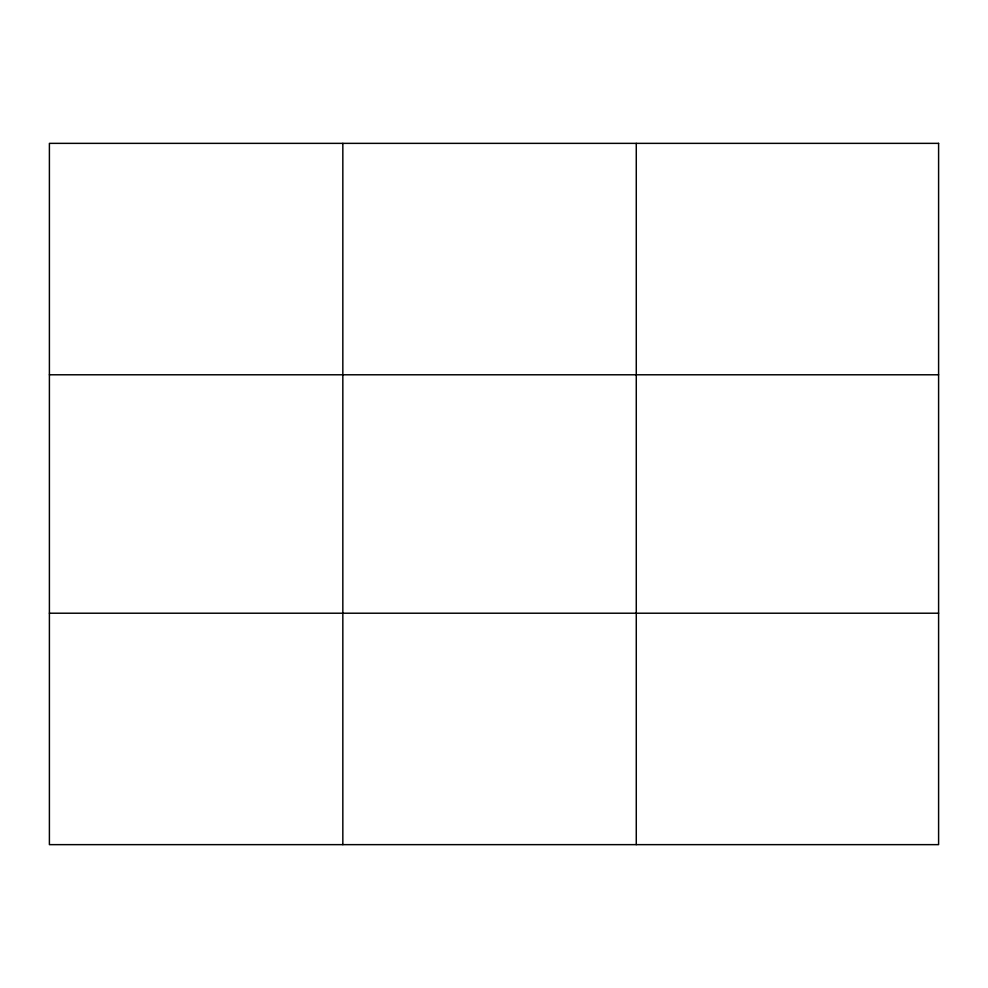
<?xml version="1.0" encoding="UTF-8"?>
<svg xmlns="http://www.w3.org/2000/svg" width="988" height="988" viewBox="0 0 988 988"><rect width="100%" height="100%" fill="white"/><g stroke="black" fill="none" stroke-linecap="round" stroke-linejoin="round"><path stroke-width="1.48" d="M342.836 844.641L342.836 143.359M636.272 844.641L636.272 143.359M49.4 374.785L938.6 374.785M49.4 613.215L938.6 613.215M938.6 143.359L938.6 844.641L49.4 844.641L49.4 143.359L938.6 143.359"/></g></svg>
